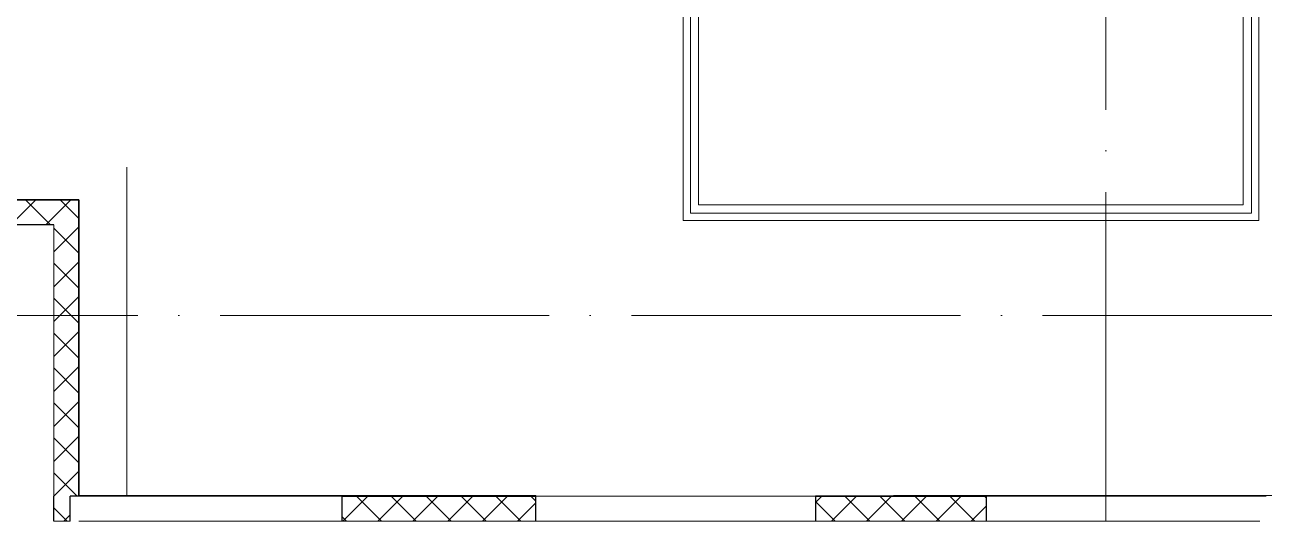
# Model space of a CAD drawing. Header units: millimetres. Extents: x -695119 to 412940, y -249585 to 622758.
# Drawn here: x 286370 to 293903, y 75662 to 78677 of the extents above; entities that cross this region are included whole.
import ezdxf

# ---------------------------------------------------------------- set-up
doc = ezdxf.new("R2010")
doc.units = ezdxf.units.MM
doc.linetypes.add('ADSK_Линия сетки', pattern=[25, 20, -2.5, 0, -2.5])
for name, color, linetype, lineweight in [('Лестницы', 8, 'Continuous', 9), ('Ограждение', 8, 'Continuous', 9), ('Оси', 252, 'Continuous', 9), ('Стены внутренние', 252, 'Continuous', 18), ('Стены наружные', 252, 'Continuous', 18), ('Стены штриховка', 7, 'Continuous', 9)]:
    doc.layers.add(name, color=color, linetype=linetype, lineweight=lineweight)

# ---------------------------------------------------------------- blocks, each defined once
blk = doc.blocks.new('план 2 этажа')
at = {"layer": 'Лестницы', "color": 251, "true_color": 0x636466}
for p, q in [((293870.6, 77488.6), (293870.6, 79095.9)), ((290370.6, 78763.3), (290370.6, 77488.6)), ((290370.6, 77488.6), (293870.6, 77488.6))]:
    blk.add_line(p, q, dxfattribs=at)
at = {"layer": 'Ограждение', "color": 251, "true_color": 0x636466}
for p, q in [((290415.6, 77533.6), (290415.6, 79060.6)), ((290465.6, 77583.6), (290465.6, 79060.6)), ((293775.6, 79078.6), (293775.6, 77583.6)), ((293825.6, 79078.6), (293825.6, 77533.6)), ((293825.6, 77533.6), (290415.6, 77533.6)), ((293775.6, 77583.6), (290465.6, 77583.6))]:
    blk.add_line(p, q, dxfattribs=at)
at = {"layer": 'Оси', "color": 251, "linetype": 'ADSK_Линия сетки', "ltscale": 100, "true_color": 0x636466}
for p, q in [((292940.8, 112662.3), (292940.8, 46685.5)), ((286990.8, 77811.6), (286990.8, 46685.5)), ((332058.1, 76911.6), (255080.8, 76911.6))]:
    blk.add_line(p, q, dxfattribs=at)
at = {"layer": 'Стены внутренние', "color": 251, "lineweight": 30, "true_color": 0x636466}
for p, q in [((286697.8, 77613.6), (285240.8, 77613.6)), ((286697.8, 77613.6), (286697.8, 75813.6)), ((286545.8, 77461.6), (285240.8, 77461.6)), ((286545.8, 75661.6), (286545.8, 75813.6)), ((286645.8, 75661.6), (286645.8, 75813.6)), ((286697.8, 75813.6), (286645.8, 75813.6)), ((289475.8, 75813.6), (288295.8, 75813.6)), ((288295.8, 75813.6), (288295.8, 75661.6)), ((289475.8, 75661.6), (289475.8, 75813.6)), ((292215.8, 75813.6), (291175.8, 75813.6)), ((291175.8, 75813.6), (291175.8, 75661.6)), ((292215.8, 75661.6), (292215.8, 75813.6))]:
    blk.add_line(p, q, dxfattribs=at)
at = {"layer": 'Стены внутренние', "color": 251, "linetype": 'Continuous', "lineweight": 9, "true_color": 0x636466}
for p, q in [((286285.2, 77461.6), (286435.2, 77611.6)), ((286525, 77461.6), (286375, 77611.6)), ((286545.8, 77510.1), (286647.4, 77611.6)), ((286695.8, 77503), (286587.1, 77611.6)), ((286612.6, 77611.6), (286611.4, 77613.6)), ((286613.6, 77613.6), (286612.4, 77611.6)), ((286497.4, 77461.6), (286545.8, 77510.1)), ((286545.8, 77298), (286695.8, 77448)), ((286695.8, 77290.8), (286545.8, 77440.8)), ((286695.8, 77401.8), (286697.8, 77401.8)), ((286545.8, 77085.8), (286695.8, 77235.8)), ((286695.8, 77078.7), (286545.8, 77228.7)), ((286545.8, 76873.7), (286695.8, 77023.7)), ((286695.8, 76866.6), (286545.8, 77016.6)), ((286697.1, 77058.8), (286695.8, 77061)), ((286697.8, 76854.4), (286695.8, 76857.8)), ((286545.8, 76661.6), (286695.8, 76811.6)), ((286695.8, 76654.4), (286545.8, 76804.4)), ((286695.8, 76792.2), (286697.8, 76792.2)), ((286545.8, 76449.4), (286695.8, 76599.4)), ((286695.8, 76442.3), (286545.8, 76592.3)), ((286695.8, 76589), (286697.8, 76589)), ((286612.3, 76313.6), (286545.8, 76380.2)), ((286622.2, 76313.6), (286695.8, 76387.3)), ((286545.8, 76237.3), (286622.2, 76313.6)), ((286695.8, 76230.2), (286612.3, 76313.6)), ((286695.8, 76284.2), (286697.8, 76284.2)), ((286545.8, 76025.2), (286695.8, 76175.2)), ((286695.8, 76018), (286545.8, 76168)), ((286545.8, 75813), (286695.8, 75963)), ((286688.1, 75813.6), (286545.8, 75955.9)), ((286697.8, 75930.8), (286695.8, 75927.3)), ((288303.6, 75661.6), (288453.6, 75811.6)), ((288355.7, 75811.6), (288354.5, 75813.6)), ((288537.1, 75661.6), (288387.1, 75811.6)), ((288507.3, 75813.6), (288506.1, 75811.6)), ((288515.7, 75661.6), (288665.7, 75811.6)), ((288749.3, 75661.6), (288599.3, 75811.6)), ((288727.9, 75661.6), (288877.9, 75811.6)), ((288961.4, 75661.6), (288811.4, 75811.6)), ((288940, 75661.6), (289090, 75811.6)), ((289173.5, 75661.6), (289023.5, 75811.6)), ((289152.1, 75661.6), (289302.1, 75811.6)), ((289385.7, 75661.6), (289235.7, 75811.6)), ((289411.6, 75811.6), (289410.4, 75813.6)), ((289473.8, 75785.6), (289447.8, 75811.6)), ((291177.8, 75778.1), (291211.3, 75811.6)), ((291273.5, 75661.6), (291423.5, 75811.6)), ((291322.9, 75813.6), (291321.7, 75811.6)), ((291507, 75661.6), (291357, 75811.6)), ((291485.6, 75661.6), (291635.6, 75811.6)), ((291719.1, 75661.6), (291569.1, 75811.6)), ((291697.7, 75661.6), (291847.7, 75811.6)), ((291931.2, 75661.6), (291781.2, 75811.6)), ((291909.9, 75661.6), (292059.9, 75811.6)), ((292143.4, 75661.6), (291993.4, 75811.6)), ((292213.8, 75803.3), (292205.5, 75811.6)), ((286627.9, 75661.6), (286545.8, 75743.8)), ((289364.3, 75661.6), (289473.8, 75771.2)), ((291294.8, 75661.6), (291177.8, 75778.7)), ((292122, 75661.6), (292213.8, 75753.5)), ((286606.6, 75661.6), (286645.8, 75700.9)), ((288325, 75661.6), (288295.8, 75690.8))]:
    blk.add_line(p, q, dxfattribs=at)
at = {"layer": 'Стены внутренние', "color": 251, "true_color": 0x636466}
for p, q in [((286545.8, 77461.6), (286545.8, 75813.6)), ((286643.8, 75811.6), (286645.8, 75811.6)), ((286697.8, 75813.6), (288295.8, 75813.6)), ((289475.8, 75813.6), (291175.8, 75813.6)), ((286545.8, 75661.6), (286645.8, 75661.6)), ((286697.8, 75661.6), (293875.8, 75661.6))]:
    blk.add_line(p, q, dxfattribs=at)
at = {"layer": 'Стены наружные', "color": 251, "true_color": 0x636466}
for p, q in [((286697.8, 75818.6), (289475.8, 75818.6)), ((288895.8, 75813.6), (288895.8, 75818.6)), ((289475.8, 75813.6), (289475.8, 75818.6)), ((291650.8, 75818.6), (294483, 75818.6)), ((291650.8, 75813.6), (291650.8, 75818.6)), ((291660.5, 75813.6), (291660.5, 75818.6)), ((292215.8, 75818.6), (292215.8, 75813.6)), ((293915.8, 75813.6), (292215.8, 75813.6))]:
    blk.add_line(p, q, dxfattribs=at)
at = {"layer": 'Стены штриховка', "color": 251, "true_color": 0x636466}
for p, q in [((285242.8, 77611.6), (286697.8, 77611.6)), ((286695.8, 77613.6), (286695.8, 75813.6)), ((286545.8, 75813.6), (286545.8, 75811.6)), ((286643.8, 75737.6), (286643.8, 75811.6)), ((289473.8, 75811.6), (288297.8, 75811.6)), ((288297.8, 75811.6), (288297.8, 75737.6)), ((289473.8, 75737.6), (289473.8, 75811.6)), ((292213.8, 75811.6), (291177.8, 75811.6)), ((291177.8, 75811.6), (291177.8, 75737.6)), ((292213.8, 75737.6), (292213.8, 75811.6)), ((286645.8, 75737.6), (286643.8, 75737.6)), ((288295.8, 75737.6), (288297.8, 75737.6)), ((289473.8, 75737.6), (289475.8, 75737.6)), ((291175.8, 75737.6), (291177.8, 75737.6)), ((292213.8, 75737.6), (292215.8, 75737.6))]:
    blk.add_line(p, q, dxfattribs=at)

msp = doc.modelspace()

# ---------------------------------------------------------------- block references
msp.add_blockref('план 2 этажа', (0, 0))

doc.saveas('drawing.dxf')
